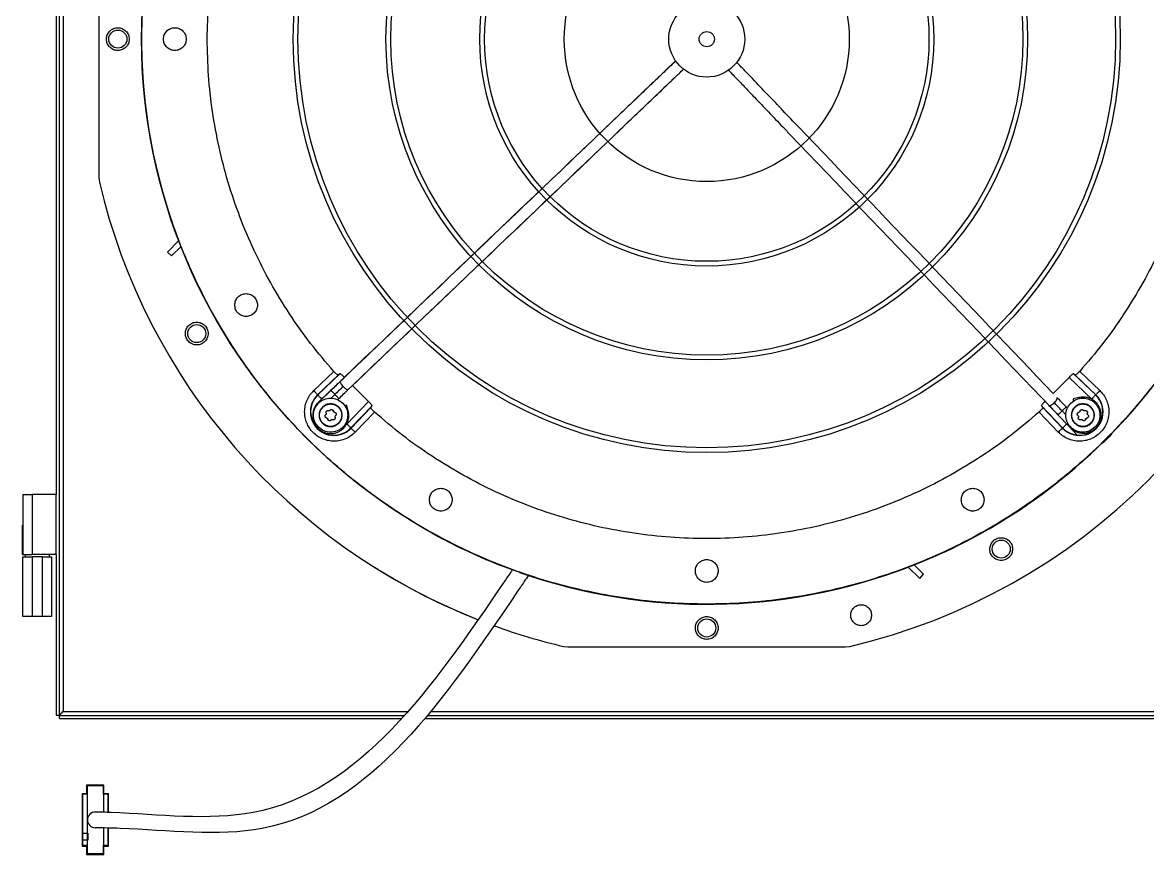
# Model space of a CAD drawing. Header units: inches. Extents: x 908 to 1218, y 494 to 690.
# Drawn here: x 1005.92 to 1029.23, y 545.7 to 562.95 of the extents above; entities that cross this region are included whole.
import ezdxf

# ---------------------------------------------------------------- set-up
doc = ezdxf.new("R2010")
doc.units = ezdxf.units.IN
doc.header["$MEASUREMENT"] = 0

msp = doc.modelspace()

# ---------------------------------------------------------------- linework, layer by layer
at = {"linetype": 'Continuous', "lineweight": 25}
for p, q in [((1006.6782, 575.9931), (1006.6782, 548.5912)), ((1006.7612, 575.9172), (1006.7612, 548.6672)), ((1006.6152, 572.9222), (1006.6152, 553.1622)), ((1007.5, 565.4786), (1007.4999, 562.601)), ((1007.4999, 562.601), (1007.5, 559.7234)), ((1007.5, 559.7234), (1007.5105, 559.6331)), ((1009.1562, 558.4236), (1008.9203, 558.1877)), ((1008.9203, 558.1877), (1009.0055, 558.1059)), ((1009.0055, 558.1059), (1009.2028, 558.3032)), ((1011.9529, 555.3154), (1012.3697, 555.7138)), ((1012.0345, 555.23), (1012.4606, 555.6373)), ((1012.4967, 555.6642), (1012.0384, 555.226)), ((1012.4967, 555.6642), (1012.4606, 555.6373)), ((1027.7363, 555.6373), (1027.7001, 555.6642)), ((1027.7001, 555.6642), (1028.1585, 555.226)), ((1027.7363, 555.6373), (1028.1624, 555.23)), ((1027.8272, 555.7138), (1028.244, 555.3154)), ((1012.5886, 555.5887), (1012.12, 555.1406)), ((1013.0861, 555.0912), (1012.7561, 555.4212)), ((1027.6082, 555.5887), (1027.2783, 555.2587)), ((1028.0769, 555.1406), (1027.6082, 555.5887)), ((1012.0384, 555.226), (1012.0345, 555.23)), ((1012.3104, 555.322), (1012.0455, 555.0689)), ((1012.392, 555.2366), (1012.3122, 555.1604)), ((1012.4485, 555.1273), (1012.4736, 555.1512)), ((1027.8116, 555.1717), (1027.6894, 555.1419)), ((1028.1624, 555.23), (1028.1585, 555.226)), ((1012.638, 554.6225), (1013.0861, 555.0912)), ((1012.6691, 554.8878), (1012.6393, 555.01)), ((1013.1616, 554.9993), (1012.7234, 554.5409)), ((1013.1347, 554.9632), (1012.7274, 554.5371)), ((1013.1347, 554.9632), (1013.1616, 554.9993)), ((1027.0353, 554.9993), (1027.0622, 554.9632)), ((1027.0353, 554.9993), (1027.4735, 554.5409)), ((1027.4695, 554.5371), (1027.0622, 554.9632)), ((1027.1108, 555.0912), (1027.5588, 554.6225)), ((1027.5722, 554.9511), (1027.5483, 554.9762)), ((1013.2112, 554.8723), (1012.8128, 554.4555)), ((1027.3841, 554.4555), (1026.9857, 554.8723)), ((1027.3775, 554.813), (1027.6306, 554.5481)), ((1027.5391, 554.8148), (1027.4629, 554.8946)), ((1012.7274, 554.5371), (1012.7234, 554.5409)), ((1027.4735, 554.5409), (1027.4695, 554.5371)), ((1005.9277, 553.1622), (1005.9277, 552.5276)), ((1005.9277, 553.1622), (1006.1152, 553.1622)), ((1006.6152, 553.1622), (1006.1152, 553.1622)), ((1006.1152, 553.1622), (1006.1152, 551.9222)), ((1006.6152, 551.9222), (1006.6152, 553.1622)), ((1005.9177, 551.9222), (1005.9177, 552.5276)), ((1005.9177, 552.5276), (1005.9277, 552.5276)), ((1005.9277, 552.5276), (1005.9277, 551.9222)), ((1005.9177, 551.9222), (1005.9277, 551.9222)), ((1005.9272, 550.6322), (1005.9272, 551.8722)), ((1005.9272, 551.8722), (1006.1147, 551.8722)), ((1005.9277, 551.9222), (1006.1152, 551.9222)), ((1005.9742, 551.9222), (1005.9742, 551.8722)), ((1006.1147, 551.8722), (1006.1147, 550.6322)), ((1006.3337, 551.8722), (1006.1147, 551.8722)), ((1006.6152, 551.9222), (1006.1152, 551.9222)), ((1006.3337, 550.6322), (1006.3337, 551.8722)), ((1006.3337, 551.8722), (1006.5212, 551.8722)), ((1006.4742, 551.8722), (1006.4742, 551.9222)), ((1006.5212, 551.8722), (1006.5212, 550.6322)), ((1006.6152, 551.9222), (1006.6152, 548.5912)), ((1024.2759, 551.6587), (1024.5117, 551.4229)), ((1024.5936, 551.5081), (1024.3962, 551.7054)), ((1024.5117, 551.4229), (1024.5936, 551.5081)), ((1006.1147, 550.6322), (1005.9272, 550.6322)), ((1006.3337, 550.6322), (1006.1147, 550.6322)), ((1006.5212, 550.6322), (1006.3337, 550.6322)), ((1017.1305, 550.0131), (1017.2209, 550.0026)), ((1017.2209, 550.0026), (1022.976, 550.0026)), ((1022.976, 550.0026), (1023.0664, 550.0131)), ((1006.7612, 548.6672), (1013.9088, 548.6672)), ((1014.3798, 548.6672), (1033.6152, 548.6672)), ((1006.6152, 548.5912), (1006.6782, 548.5912)), ((1006.6853, 548.5212), (1006.6853, 548.5842)), ((1006.6853, 548.5842), (1013.835, 548.5842)), ((1006.6853, 548.5212), (1013.7781, 548.5212)), ((1014.2577, 548.5212), (1033.6911, 548.5212)), ((1014.3108, 548.5842), (1033.6911, 548.5842)), ((1007.6067, 547.1357), (1007.2467, 547.1357)), ((1007.2467, 547.1357), (1007.2467, 546.9607)), ((1007.5967, 547.1357), (1007.2567, 547.1357)), ((1007.2567, 547.1357), (1007.2567, 546.9607)), ((1007.5967, 547.1257), (1007.2567, 547.1257)), ((1007.2567, 547.1257), (1007.2567, 546.9507)), ((1007.5967, 546.9607), (1007.5967, 547.1357)), ((1007.5967, 546.9507), (1007.5967, 547.1257)), ((1007.6067, 546.9607), (1007.6067, 547.1357)), ((1007.1517, 546.9607), (1007.1517, 545.8757)), ((1007.2467, 546.9607), (1007.1517, 546.9607)), ((1007.1617, 546.9607), (1007.1617, 546.1457)), ((1007.2567, 546.9607), (1007.1617, 546.9607)), ((1007.1617, 546.9507), (1007.1617, 545.8857)), ((1007.2567, 546.9507), (1007.1617, 546.9507)), ((1007.2567, 546.9507), (1007.2567, 545.8857)), ((1007.6917, 546.9607), (1007.5967, 546.9607)), ((1007.6917, 546.9507), (1007.5967, 546.9507)), ((1007.5967, 546.9507), (1007.5967, 546.5766)), ((1007.7017, 546.9607), (1007.6067, 546.9607)), ((1007.6917, 546.5733), (1007.6917, 546.9607)), ((1007.6917, 546.5733), (1007.6917, 546.9507)), ((1007.7017, 546.573), (1007.7017, 546.9607)), ((1007.6917, 546.7117), (1007.6917, 546.5733)), ((1007.1617, 546.1457), (1007.2717, 546.1457)), ((1007.2717, 546.1457), (1007.2717, 545.9957)), ((1007.5967, 546.252), (1007.5967, 545.8857)), ((1007.6917, 545.8957), (1007.6917, 546.2497)), ((1007.6917, 545.8857), (1007.6917, 546.2497)), ((1007.7017, 545.8757), (1007.7017, 546.2494)), ((1007.1517, 545.8757), (1007.2467, 545.8757)), ((1007.2717, 545.9957), (1007.1617, 545.9957)), ((1007.1617, 545.9957), (1007.1617, 545.8957)), ((1007.1617, 545.8957), (1007.2567, 545.8957)), ((1007.1617, 545.8857), (1007.2567, 545.8857)), ((1007.2467, 545.8757), (1007.2467, 545.7007)), ((1007.2567, 545.8957), (1007.2567, 545.7207)), ((1007.2567, 545.8857), (1007.2567, 545.7107)), ((1007.5967, 545.7207), (1007.5967, 545.8957)), ((1007.5967, 545.8957), (1007.6917, 545.8957)), ((1007.5967, 545.7107), (1007.5967, 545.8857)), ((1007.5967, 545.8857), (1007.6917, 545.8857)), ((1007.6067, 545.8757), (1007.7017, 545.8757)), ((1007.6067, 545.7007), (1007.6067, 545.8757)), ((1007.2467, 545.7007), (1007.6067, 545.7007)), ((1007.2567, 545.7207), (1007.5967, 545.7207)), ((1007.2567, 545.7107), (1007.5967, 545.7107))]:
    msp.add_line(p, q, dxfattribs=at)
at = {"linetype": 'Continuous', "lineweight": 25, "flags": 128}
for points in [[(1011.9529, 555.3154), (1011.9687, 555.2989), (1011.9838, 555.2831), (1011.9978, 555.2684), (1012.0101, 555.2555), (1012.0203, 555.2449), (1012.0279, 555.2369), (1012.0327, 555.2319), (1012.0345, 555.23)], [(1012.12, 555.1406), (1012.1042, 555.1571), (1012.0891, 555.173), (1012.0751, 555.1876), (1012.0628, 555.2005), (1012.0526, 555.2111), (1012.045, 555.2191), (1012.0402, 555.2241), (1012.0384, 555.226)], [(1028.1585, 555.226), (1028.1567, 555.2241), (1028.1519, 555.2191), (1028.1443, 555.2111), (1028.1341, 555.2005), (1028.1218, 555.1876), (1028.1078, 555.173), (1028.0927, 555.1571), (1028.0769, 555.1406)], [(1028.1624, 555.23), (1028.1642, 555.2319), (1028.169, 555.2369), (1028.1766, 555.2449), (1028.1868, 555.2555), (1028.1991, 555.2684), (1028.2131, 555.2831), (1028.2282, 555.2989), (1028.244, 555.3154)], [(1012.7234, 554.5409), (1012.7215, 554.5427), (1012.7165, 554.5476), (1012.7085, 554.5552), (1012.6979, 554.5653), (1012.685, 554.5776), (1012.6704, 554.5916), (1012.6545, 554.6068), (1012.638, 554.6225)], [(1012.7274, 554.5371), (1012.7293, 554.5353), (1012.7344, 554.5305), (1012.7423, 554.5229), (1012.753, 554.5127), (1012.7658, 554.5004), (1012.7805, 554.4864), (1012.7963, 554.4712), (1012.8128, 554.4555)], [(1027.3841, 554.4555), (1027.4006, 554.4712), (1027.4164, 554.4864), (1027.4311, 554.5004), (1027.4439, 554.5127), (1027.4546, 554.5229), (1027.4625, 554.5305), (1027.4676, 554.5353), (1027.4695, 554.5371)], [(1027.5588, 554.6225), (1027.5424, 554.6068), (1027.5265, 554.5916), (1027.5119, 554.5776), (1027.499, 554.5653), (1027.4884, 554.5552), (1027.4804, 554.5476), (1027.4754, 554.5427), (1027.4735, 554.5409)]]:
    msp.add_lwpolyline(points, dxfattribs=at)
at = {"linetype": 'Continuous', "lineweight": 25}
for centre, radius in [((1020.0984, 562.601), 11.7126), ((1020.0984, 562.601), 8.5704), ((1020.0984, 562.601), 8.472), ((1020.0984, 562.601), 6.6478), ((1020.0984, 562.601), 6.5493), ((1020.0984, 562.601), 4.7037), ((1020.0984, 562.601), 4.6053), ((1020.0984, 562.601), 0.7874), ((1007.8937, 562.601), 0.1875), ((1020.0984, 562.601), 0.1575), ((1020.0984, 562.601), 0.1575), ((1009.5288, 556.4987), 0.1875), ((1026.2008, 552.0314), 0.1875), ((1020.0984, 550.3963), 0.1875)]:
    msp.add_circle(centre, radius, dxfattribs=at)
msp.add_circle((1020.0984, 562.601), 2.9528)
for centre, radius, start, end in [((1020.0984, 562.601), 11.7147, 159.09994, 200.90006), ((1020.0984, 562.601), 12.9331, 193.26667, 248.51312), ((1020.0984, 562.601), 12.9331, 283.26667, 346.73333), ((1020.0984, 562.601), 11.7147, 201.53134, 215.54744), ((1020.0984, 562.601), 11.7147, 315.79736, 338.46866), ((1012.3732, 554.8758), 0.4901, 133.70945, 316.29055), ((1012.3732, 554.8758), 0.4845, 133.70945, 316.29055), ((1027.8237, 554.8758), 0.4901, 223.70945, 46.29055), ((1027.8237, 554.8758), 0.4845, 223.70945, 46.29055), ((1020.0984, 562.601), 11.7147, 291.53134, 314.20264), ((1020.0984, 562.601), 11.7147, 240.6662, 248.46866), ((1020.0984, 562.601), 12.9331, 237.30348, 248.51312), ((1020.0984, 562.601), 11.7147, 250.65335, 290.90006), ((1020.0984, 562.601), 12.9331, 250.083, 256.73333), ((1007.4267, 546.4182), 0.1631, 90, 270)]:
    msp.add_arc(centre, radius, start, end, dxfattribs=at)
for points, knots in [([(1008.3889, 562.601), (1008.3937, 562.8565), (1008.4034, 563.3674), (1008.4814, 564.1305), (1008.6055, 564.8871), (1008.7799, 565.6338), (1009.0024, 566.3676), (1009.2725, 567.0853), (1009.589, 567.7837), (1009.9505, 568.46), (1010.3554, 569.1111), (1010.802, 569.7344), (1011.2885, 570.3272), (1011.8126, 570.8868), (1012.3723, 571.411), (1012.965, 571.8975), (1013.5883, 572.3441), (1014.2395, 572.749), (1014.9158, 573.1105), (1015.6142, 573.4269), (1016.3319, 573.6971), (1017.0656, 573.9196), (1017.8124, 574.0938), (1018.569, 574.2187), (1019.3321, 574.2938), (1020.0984, 574.3189), (1020.8648, 574.2938), (1021.6279, 574.2187), (1022.3845, 574.0938), (1023.1313, 573.9196), (1023.865, 573.6971), (1024.5827, 573.4269), (1025.2811, 573.1105), (1025.9574, 572.749), (1026.6086, 572.3441), (1027.2318, 571.8975), (1027.8246, 571.411), (1028.3842, 570.8868), (1028.9084, 570.3272), (1029.3949, 569.7344), (1029.8415, 569.1111), (1030.2464, 568.46), (1030.6079, 567.7837), (1030.9244, 567.0853), (1031.1945, 566.3676), (1031.417, 565.6338), (1031.5913, 564.8871), (1031.7155, 564.1305), (1031.7935, 563.3674), (1031.8031, 562.8565), (1031.808, 562.601)], [0, 0, 0, 0, 0.0208333, 0.0416667, 0.0625, 0.0833333, 0.1041667, 0.125, 0.1458333, 0.1666667, 0.1875, 0.2083334, 0.2291667, 0.25, 0.2708334, 0.2916666, 0.3125, 0.3333333, 0.3541667, 0.375, 0.3958333, 0.4166666, 0.4375001, 0.4583333, 0.4791667, 0.5, 0.5208333, 0.5416667, 0.5625, 0.5833334, 0.6041667, 0.625, 0.6458334, 0.6666667, 0.6875, 0.7083334, 0.7291667, 0.75, 0.7708333, 0.7916667, 0.8125, 0.8333333, 0.8541667, 0.875, 0.8958333, 0.9166667, 0.9375, 0.9583333, 0.9791667, 1, 1, 1, 1]), ([(1009.7462, 562.601), (1009.7515, 562.8522), (1009.7621, 563.3546), (1009.8473, 564.1041), (1009.983, 564.8457), (1010.1732, 565.5753), (1010.4157, 566.2893), (1010.7097, 566.9836), (1011.0531, 567.655), (1011.4452, 568.2989), (1011.8802, 568.9152), (1012.2065, 569.2972), (1012.3697, 569.4883)], [0, 0, 0, 0, 0.1, 0.2, 0.3, 0.4000001, 0.5, 0.6000001, 0.7000001, 0.8000001, 0.9000001, 1, 1, 1, 1]), ([(1027.8272, 569.4883), (1027.9904, 569.2972), (1028.3167, 568.9152), (1028.7517, 568.2989), (1029.1438, 567.655), (1029.4872, 566.9836), (1029.7812, 566.2893), (1030.0237, 565.5753), (1030.2139, 564.8457), (1030.3495, 564.1041), (1030.4348, 563.3546), (1030.4454, 562.8522), (1030.4506, 562.601)], [0, 0, 0, 0, 0.1, 0.1999999, 0.3, 0.4, 0.5, 0.6, 0.7, 0.8, 0.9, 1, 1, 1, 1]), ([(1007.6575, 562.601), (1007.6611, 562.6321), (1007.6683, 562.6943), (1007.7235, 562.7732), (1007.8023, 562.8256), (1007.8956, 562.8434), (1007.9881, 562.8242), (1008.0652, 562.7717), (1008.1193, 562.6935), (1008.1264, 562.6319), (1008.1299, 562.601)], [0, 0, 0, 0, 0.1256859, 0.2513812, 0.3770978, 0.5028098, 0.627506, 0.7510932, 0.8750861, 1, 1, 1, 1]), ([(1008.8386, 562.601), (1008.8422, 562.6319), (1008.8493, 562.6938), (1008.9039, 562.7724), (1008.982, 562.825), (1009.0748, 562.8434), (1009.1677, 562.825), (1009.2458, 562.7724), (1009.3004, 562.6938), (1009.3075, 562.6319), (1009.311, 562.601)], [0, 0, 0, 0, 0.1249996, 0.2499977, 0.3749988, 0.4999982, 0.6249976, 0.7499988, 0.8750004, 1, 1, 1, 1]), ([(1008.1299, 562.601), (1008.1264, 562.5702), (1008.1193, 562.5086), (1008.0653, 562.4305), (1007.9881, 562.3778), (1007.8956, 562.3586), (1007.8023, 562.3764), (1007.7235, 562.4289), (1007.6683, 562.5078), (1007.6611, 562.5699), (1007.6575, 562.601)], [0, 0, 0, 0, 0.1248129, 0.2487723, 0.3724186, 0.4972333, 0.6229421, 0.7486449, 0.8743277, 1, 1, 1, 1]), ([(1031.808, 562.601), (1031.8031, 562.3456), (1031.7935, 561.8346), (1031.7155, 561.0715), (1031.5913, 560.315), (1031.417, 559.5682), (1031.1945, 558.8344), (1030.9244, 558.1168), (1030.6079, 557.4183), (1030.2464, 556.7421), (1029.8415, 556.0909), (1029.3949, 555.4676), (1028.9084, 554.8749), (1028.3842, 554.3152), (1027.8246, 553.7911), (1027.2318, 553.3046), (1026.6086, 552.858), (1025.9574, 552.453), (1025.2811, 552.0916), (1024.5827, 551.7751), (1023.865, 551.505), (1023.1313, 551.2824), (1022.3845, 551.1083), (1021.6279, 550.9834), (1020.8648, 550.9082), (1020.0984, 550.8831), (1019.3321, 550.9082), (1018.569, 550.9834), (1017.8124, 551.1083), (1017.0656, 551.2824), (1016.3319, 551.505), (1015.6142, 551.7751), (1014.9158, 552.0916), (1014.2395, 552.453), (1013.5883, 552.858), (1012.965, 553.3046), (1012.3723, 553.7911), (1011.8126, 554.3152), (1011.2885, 554.8749), (1010.802, 555.4676), (1010.3554, 556.0909), (1009.9505, 556.7421), (1009.589, 557.4183), (1009.2725, 558.1168), (1009.0024, 558.8344), (1008.7799, 559.5682), (1008.6055, 560.315), (1008.4814, 561.0715), (1008.4034, 561.8346), (1008.3937, 562.3456), (1008.3889, 562.601)], [0, 0, 0, 0, 0.0208333, 0.0416667, 0.0625, 0.0833333, 0.1041667, 0.125, 0.1458333, 0.1666667, 0.1875, 0.2083333, 0.2291667, 0.25, 0.2708333, 0.2916666, 0.3125, 0.3333333, 0.3541666, 0.375, 0.3958333, 0.4166666, 0.4375, 0.4583333, 0.4791667, 0.5, 0.5208333, 0.5416667, 0.5624999, 0.5833334, 0.6041667, 0.625, 0.6458333, 0.6666667, 0.6875, 0.7083334, 0.7291666, 0.75, 0.7708333, 0.7916666, 0.8125, 0.8333333, 0.8541667, 0.875, 0.8958333, 0.9166667, 0.9375, 0.9583333, 0.9791667, 1, 1, 1, 1]), ([(1009.311, 562.601), (1009.3075, 562.5701), (1009.3004, 562.5083), (1009.2458, 562.4297), (1009.1677, 562.3771), (1009.0748, 562.3587), (1008.982, 562.3771), (1008.9039, 562.4296), (1008.8493, 562.5083), (1008.8422, 562.5701), (1008.8386, 562.601)], [0, 0, 0, 0, 0.1249996, 0.2500012, 0.3750024, 0.5000018, 0.6250012, 0.7500023, 0.8750004, 1, 1, 1, 1]), ([(1012.3697, 555.7138), (1012.2065, 555.9048), (1011.8802, 556.2869), (1011.4452, 556.9032), (1011.0531, 557.5471), (1010.7097, 558.2184), (1010.4157, 558.9128), (1010.1732, 559.6267), (1009.983, 560.3564), (1009.8473, 561.098), (1009.7621, 561.8475), (1009.7515, 562.3499), (1009.7462, 562.601)], [0, 0, 0, 0, 0.0999999, 0.1999999, 0.2999999, 0.3999999, 0.5, 0.5999999, 0.7, 0.8, 0.9, 1, 1, 1, 1]), ([(1030.4506, 562.601), (1030.4454, 562.3499), (1030.4348, 561.8475), (1030.3495, 561.098), (1030.2139, 560.3564), (1030.0237, 559.6267), (1029.7812, 558.9128), (1029.4872, 558.2184), (1029.1438, 557.5471), (1028.7517, 556.9032), (1028.3167, 556.2869), (1027.9904, 555.9048), (1027.8272, 555.7138)], [0, 0, 0, 0, 0.10000001, 0.20000001, 0.30000005, 0.40000004, 0.49999999, 0.59999998, 0.70000005, 0.80000007, 0.90000005, 1, 1, 1, 1]), ([(1019.4589, 562.1533), (1019.4332, 562.1287), (1019.3754, 562.0734), (1019.2855, 561.9875), (1019.1891, 561.8955), (1019.0919, 561.8026), (1018.9935, 561.7085), (1018.8254, 561.5478), (1018.5872, 561.3202), (1018.3258, 561.0704), (1018.1663, 560.918), (1018.1098, 560.864), (1016.242, 559.0791), (1014.3743, 557.2942), (1012.5065, 555.5093)], [0, 0, 0, 0, 0.0571103, 0.1285494, 0.1996939, 0.2712092, 0.3445558, 0.4183871, 0.6450323, 0.874058, 1, 1, 1, 5.1585115, 5.1585115, 5.1585115, 5.1585115]), ([(1027.2783, 555.2587), (1025.5215, 557.0972), (1023.7646, 558.9356), (1022.0078, 560.774), (1021.8977, 560.8891), (1021.6827, 561.1141), (1021.3634, 561.4483), (1021.1274, 561.6953), (1020.9703, 561.8597), (1020.8918, 561.9418), (1020.8077, 562.0298), (1020.7497, 562.0904), (1020.7173, 562.1244)], [-4.0895412, -4.0895412, -4.0895412, -4.0895412, 0, 0, 0, 0.2561027, 0.5005159, 0.7422669, 0.8046364, 0.8654965, 0.9247061, 1, 1, 1, 1]), ([(1012.6698, 555.3387), (1014.5364, 557.1225), (1016.403, 558.9062), (1018.2696, 560.69), (1018.3853, 560.8006), (1018.6109, 561.0162), (1018.9457, 561.336), (1019.1927, 561.5721), (1019.3571, 561.7292), (1019.4392, 561.8077), (1019.5271, 561.8917), (1019.5875, 561.9494), (1019.6213, 561.9817)], [-4.1481599, -4.1481599, -4.1481599, -4.1481599, 0, 0, 0, 0.2572, 0.5013761, 0.7428914, 0.8052003, 0.8660018, 0.9251526, 1, 1, 1, 1]), ([(1020.5461, 561.9616), (1020.5707, 561.9359), (1020.626, 561.878), (1020.7119, 561.7881), (1020.804, 561.6917), (1020.8969, 561.5945), (1020.9909, 561.4961), (1021.1517, 561.328), (1021.3792, 561.0898), (1021.6294, 560.828), (1021.7821, 560.6682), (1021.8365, 560.6113), (1023.8172, 558.5386), (1025.7978, 556.466), (1027.7784, 554.3933)], [0, 0, 0, 0, 0.057144, 0.1285215, 0.1996015, 0.2710529, 0.3443346, 0.4181006, 0.6445454, 0.8733658, 1, 1, 1, 5.6105371, 5.6105371, 5.6105371, 5.6105371]), ([(1010.3155, 557.0892), (1010.319, 557.1201), (1010.3261, 557.182), (1010.3808, 557.2606), (1010.4588, 557.3131), (1010.5517, 557.3316), (1010.6446, 557.3131), (1010.7227, 557.2606), (1010.7773, 557.182), (1010.7844, 557.1201), (1010.7879, 557.0892)], [0, 0, 0, 0, 0.1250012, 0.2499993, 0.3750005, 0.5, 0.6249995, 0.7500007, 0.8749988, 1, 1, 1, 1]), ([(1010.7879, 557.0892), (1010.7844, 557.0583), (1010.7773, 556.9965), (1010.7227, 556.9178), (1010.6446, 556.8653), (1010.5517, 556.8469), (1010.4588, 556.8653), (1010.3808, 556.9178), (1010.3261, 556.9965), (1010.319, 557.0583), (1010.3155, 557.0892)], [0, 0, 0, 0, 0.1250012, 0.2499993, 0.3750005, 0.5, 0.6249995, 0.7500007, 0.8749988, 1, 1, 1, 1]), ([(1009.2926, 556.4987), (1009.2962, 556.5298), (1009.3034, 556.5921), (1009.3588, 556.6711), (1009.4377, 556.7233), (1009.5307, 556.741), (1009.6229, 556.722), (1009.7003, 556.6694), (1009.7545, 556.591), (1009.7615, 556.5294), (1009.7651, 556.4987)], [0, 0, 0, 0, 0.125878, 0.251774, 0.377674, 0.5027389, 0.6267421, 0.7509506, 0.8756059, 1, 1, 1, 1]), ([(1009.7651, 556.4987), (1009.7616, 556.4681), (1009.7547, 556.407), (1009.7011, 556.3288), (1009.6239, 556.2757), (1009.531, 556.2562), (1009.4374, 556.2741), (1009.3586, 556.3265), (1009.3034, 556.4054), (1009.2962, 556.4676), (1009.2926, 556.4987)], [0, 0, 0, 0, 0.1236686, 0.2469557, 0.3715513, 0.4972604, 0.6229559, 0.7486424, 0.8743185, 1, 1, 1, 1]), ([(1012.4606, 555.6373), (1012.4576, 555.6373), (1012.4518, 555.6373), (1012.4293, 555.654), (1012.4005, 555.6804), (1012.3798, 555.7028), (1012.3697, 555.7138)], [0, 0, 0, 0, 0.2527982, 0.503601, 0.7557663, 1, 1, 1, 1]), ([(1012.5886, 555.5887), (1012.5782, 555.5995), (1012.5571, 555.6215), (1012.528, 555.6475), (1012.5055, 555.6642), (1012.4997, 555.6642), (1012.4967, 555.6642)], [0, 0, 0, 0, 0.2447844, 0.4967505, 0.7473777, 1, 1, 1, 1]), ([(1027.7001, 555.6642), (1027.6972, 555.6642), (1027.6914, 555.6642), (1027.6688, 555.6475), (1027.6398, 555.6215), (1027.6187, 555.5995), (1027.6082, 555.5887)], [0, 0, 0, 0, 0.2526263, 0.5032483, 0.7552171, 1, 1, 1, 1]), ([(1027.8272, 555.7138), (1027.817, 555.7028), (1027.7963, 555.6804), (1027.7676, 555.654), (1027.7451, 555.6373), (1027.7392, 555.6373), (1027.7363, 555.6373)], [0, 0, 0, 0, 0.2442298, 0.4963999, 0.7472022, 1, 1, 1, 1]), ([(1012.5066, 555.5095), (1012.4745, 555.4788), (1012.4102, 555.4174), (1012.3437, 555.3538), (1012.3104, 555.322)], [0, 0, 0, 0, 0.5, 1, 1, 1, 1]), ([(1012.5626, 555.3996), (1012.5313, 555.3697), (1012.4753, 555.3162), (1012.4174, 555.2609), (1012.392, 555.2366)], [0, 0, 0, 0, 0.5598876, 1, 1, 1, 1]), ([(1012.5066, 555.5095), (1012.5045, 555.5048), (1012.5001, 555.4955), (1012.5113, 555.467), (1012.5325, 555.4333), (1012.5526, 555.4108), (1012.5626, 555.3996)], [0, 0, 0, 0, 0.2570505, 0.5141005, 0.7570469, 1, 1, 1, 1]), ([(1012.5626, 555.3996), (1012.5734, 555.3891), (1012.5949, 555.3681), (1012.6275, 555.3453), (1012.6556, 555.3329), (1012.6651, 555.3368), (1012.6698, 555.3387)], [0, 0, 0, 0, 0.24295077, 0.48590248, 0.74295602, 1, 1, 1, 1]), ([(1012.8128, 554.4555), (1012.784, 554.4285), (1012.7253, 554.3737), (1012.618, 554.3148), (1012.5005, 554.2767), (1012.3782, 554.2635), (1012.2582, 554.2746), (1012.1432, 554.3085), (1012.0358, 554.3647), (1011.9401, 554.4427), (1011.8622, 554.5384), (1011.8059, 554.6458), (1011.772, 554.7608), (1011.761, 554.8808), (1011.7741, 555.0031), (1011.8122, 555.1206), (1011.8712, 555.2279), (1011.926, 555.2866), (1011.9529, 555.3154)], [0, 0, 0, 0, 0.0609957, 0.1240612, 0.1879936, 0.2514903, 0.3132966, 0.373713, 0.4362136, 0.500001, 0.5637876, 0.6262873, 0.6867033, 0.7485102, 0.8120065, 0.8759402, 0.9390053, 1, 1, 1, 1]), ([(1012.053, 554.5556), (1012.024, 554.5922), (1011.9659, 554.6653), (1011.9405, 554.8066), (1011.9676, 554.9452), (1012.0465, 555.0632), (1012.1646, 555.1422), (1012.3031, 555.1692), (1012.4444, 555.1438), (1012.5176, 555.0857), (1012.5541, 555.0567)], [0, 0, 0, 0, 0.1250001, 0.2499999, 0.3749997, 0.4999998, 0.6249989, 0.7500002, 0.8749974, 1, 1, 1, 1]), ([(1012.3104, 555.322), (1012.3117, 555.3206), (1012.3143, 555.3179), (1012.3338, 555.2974), (1012.3608, 555.2692), (1012.3816, 555.2474), (1012.392, 555.2366)], [0, 0, 0, 0, 0.2570511, 0.5140969, 0.7570465, 1, 1, 1, 1]), ([(1012.392, 555.2366), (1012.4024, 555.2257), (1012.4231, 555.204), (1012.4501, 555.1757), (1012.4697, 555.1553), (1012.4723, 555.1525), (1012.4736, 555.1512)], [0, 0, 0, 0, 0.2429482, 0.4859096, 0.7429521, 1, 1, 1, 1]), ([(1012.4736, 555.1512), (1012.5069, 555.183), (1012.5734, 555.2466), (1012.6377, 555.308), (1012.6698, 555.3387)], [0, 0, 0, 0, 0.5, 1, 1, 1, 1]), ([(1027.2998, 555.0652), (1027.3104, 555.0759), (1027.3314, 555.0974), (1027.3542, 555.1301), (1027.3666, 555.1581), (1027.3627, 555.1676), (1027.3608, 555.1724)], [0, 0, 0, 0, 0.2429528, 0.4859034, 0.7429515, 1, 1, 1, 1]), ([(1027.5483, 554.9762), (1027.5165, 555.0094), (1027.4529, 555.076), (1027.3915, 555.1403), (1027.3608, 555.1724)], [0, 0, 0, 0, 0.5000023, 1, 1, 1, 1]), ([(1028.244, 555.3154), (1028.2709, 555.2866), (1028.3257, 555.2279), (1028.3847, 555.1206), (1028.4228, 555.0031), (1028.4359, 554.8808), (1028.4249, 554.7608), (1028.391, 554.6458), (1028.3347, 554.5384), (1028.2568, 554.4427), (1028.1611, 554.3647), (1028.0537, 554.3085), (1027.9387, 554.2746), (1027.8187, 554.2635), (1027.6964, 554.2767), (1027.5789, 554.3148), (1027.4716, 554.3737), (1027.4129, 554.4285), (1027.3841, 554.4555)], [0, 0, 0, 0, 0.06099541, 0.12406099, 0.18799425, 0.25149065, 0.31329752, 0.37371314, 0.43621329, 0.50000053, 0.56378692, 0.62628746, 0.68670259, 0.74851004, 0.81200664, 0.87593893, 0.93900436, 1, 1, 1, 1]), ([(1027.6291, 554.5497), (1027.6496, 554.5308), (1027.6885, 554.495), (1027.7554, 554.4608), (1027.818, 554.4414), (1027.8865, 554.4321), (1027.9597, 554.436), (1028.037, 554.4575), (1028.1065, 554.4933), (1028.1679, 554.5436), (1028.2175, 554.606), (1028.2529, 554.6775), (1028.2725, 554.7548), (1028.2754, 554.834), (1028.262, 554.9099), (1028.2393, 554.9676), (1028.2155, 555.0092), (1028.193, 555.0411), (1028.1624, 555.0757), (1028.1197, 555.1125), (1028.0627, 555.1472), (1027.9906, 555.1738), (1027.9036, 555.1869), (1027.8429, 555.1768), (1027.8109, 555.1715)], [0, 0, 0, 0, 0.0533833, 0.1009346, 0.142644, 0.1785074, 0.2332135, 0.281771, 0.3315183, 0.3821157, 0.4327467, 0.483378, 0.5340095, 0.5846408, 0.6342263, 0.6807567, 0.7028803, 0.7260412, 0.7554145, 0.7913133, 0.8337285, 0.8826552, 0.9380816, 1, 1, 1, 1]), ([(1027.6428, 555.0567), (1027.6793, 555.0857), (1027.7524, 555.1438), (1027.8938, 555.1692), (1028.0323, 555.1422), (1028.1504, 555.0632), (1028.2293, 554.9452), (1028.2564, 554.8066), (1028.2309, 554.6653), (1028.1729, 554.5922), (1028.1439, 554.5556)], [0, 0, 0, 0, 0.1249996, 0.2499994, 0.3749991, 0.5000005, 0.625, 0.7500003, 0.8750005, 1, 1, 1, 1]), ([(1027.6898, 555.1404), (1027.6897, 555.1408), (1027.6893, 555.1424), (1027.692, 555.1314), (1027.696, 555.115), (1027.6997, 555.0998), (1027.7008, 555.0954)], [0, 0, 0, 0, 0.1242208, 0.4894396, 0.8549734, 1, 1, 1, 1]), ([(1027.8109, 555.1715), (1027.8112, 555.1702), (1027.8118, 555.1679), (1027.8157, 555.1519), (1027.8173, 555.1454)], [0, 0, 0, 0, 0.5884596, 1, 1, 1, 1]), ([(1012.0471, 555.0704), (1012.0281, 555.0497), (1011.9921, 555.0106), (1011.9578, 554.9432), (1011.9385, 554.8802), (1011.9294, 554.8112), (1011.9337, 554.7377), (1011.9558, 554.66), (1011.9924, 554.5903), (1012.0436, 554.5291), (1012.1068, 554.4798), (1012.1792, 554.4449), (1012.2572, 554.4262), (1012.3369, 554.4245), (1012.4131, 554.4391), (1012.4708, 554.4629), (1012.5122, 554.4876), (1012.5438, 554.5107), (1012.5781, 554.5422), (1012.6142, 554.5858), (1012.648, 554.6439), (1012.6731, 554.717), (1012.6843, 554.8048), (1012.6727, 554.8656), (1012.6666, 554.8977)], [0, 0, 0, 0, 0.05338241, 0.10093118, 0.14264031, 0.1785036, 0.23320981, 0.28176535, 0.33151156, 0.38210651, 0.43273703, 0.4833659, 0.53399758, 0.58462543, 0.63421221, 0.68074243, 0.70286952, 0.72602802, 0.75539951, 0.79129817, 0.83371572, 0.88264519, 0.9380768, 1, 1, 1, 1]), ([(1012.0471, 555.0704), (1012.0476, 555.0699), (1012.0483, 555.0692), (1012.056, 555.0611), (1012.0574, 555.0596)], [0, 0, 0, 0, 0.8129903, 1, 1, 1, 1]), ([(1012.5541, 555.0567), (1012.5831, 555.0201), (1012.6412, 554.947), (1012.6667, 554.8057), (1012.6396, 554.6671), (1012.5606, 554.5491), (1012.4426, 554.4702), (1012.304, 554.4431), (1012.1627, 554.4685), (1012.0896, 554.5266), (1012.053, 554.5556)], [0, 0, 0, 0, 0.1249983, 0.2499986, 0.3749989, 0.4999972, 0.6250007, 0.7499983, 0.8750001, 1, 1, 1, 1]), ([(1012.1365, 554.9732), (1012.1172, 554.9488), (1012.0785, 554.9001), (1012.0615, 554.8058), (1012.0796, 554.7135), (1012.1322, 554.6348), (1012.2109, 554.5822), (1012.3033, 554.5641), (1012.3975, 554.5811), (1012.4462, 554.6198), (1012.4706, 554.6391)], [0, 0, 0, 0, 0.1250011, 0.2500005, 0.3749998, 0.5000009, 0.6250015, 0.7500005, 0.8749994, 1, 1, 1, 1]), ([(1012.4682, 554.6416), (1012.4441, 554.6225), (1012.3961, 554.5844), (1012.3033, 554.5676), (1012.2122, 554.5854), (1012.1347, 554.6373), (1012.0828, 554.7148), (1012.065, 554.8058), (1012.0818, 554.8987), (1012.1199, 554.9467), (1012.139, 554.9708)], [0, 0, 0, 0, 0.1250015, 0.2499996, 0.3749976, 0.4999991, 0.6250004, 0.7499996, 0.8749987, 1, 1, 1, 1]), ([(1012.4706, 554.6391), (1012.49, 554.6635), (1012.5287, 554.7122), (1012.5456, 554.8065), (1012.5276, 554.8988), (1012.475, 554.9775), (1012.3962, 555.0302), (1012.3039, 555.0482), (1012.2097, 555.0312), (1012.1609, 554.9925), (1012.1365, 554.9732)], [0, 0, 0, 0, 0.1249984, 0.2499987, 0.374999, 0.4999974, 0.6249989, 0.7499987, 0.8749985, 1, 1, 1, 1]), ([(1012.139, 554.9708), (1012.163, 554.9898), (1012.211, 555.028), (1012.3039, 555.0447), (1012.3949, 555.0269), (1012.4725, 554.975), (1012.5243, 554.8975), (1012.5421, 554.8065), (1012.5254, 554.7136), (1012.4872, 554.6656), (1012.4682, 554.6416)], [0, 0, 0, 0, 0.1250021, 0.2500007, 0.3749993, 0.5000014, 0.6249998, 0.7500007, 0.8750017, 1, 1, 1, 1]), ([(1012.2201, 554.8897), (1012.223, 554.8922), (1012.229, 554.8973), (1012.2402, 554.9011), (1012.2523, 554.9021), (1012.2599, 554.8997), (1012.264, 554.8984)], [0, 0, 0, 0, 0.2407888, 0.4908268, 0.7275231, 1, 1, 1, 1]), ([(1012.2917, 554.9059), (1012.2899, 554.9039), (1012.2865, 554.9002), (1012.2792, 554.8971), (1012.2714, 554.8961), (1012.2665, 554.8976), (1012.264, 554.8984)], [0, 0, 0, 0, 0.2560603, 0.5002091, 0.7439917, 1, 1, 1, 1]), ([(1012.2917, 554.9059), (1012.2946, 554.909), (1012.3, 554.9149), (1012.311, 554.9201), (1012.3225, 554.9222), (1012.3343, 554.9208), (1012.3452, 554.9161), (1012.3541, 554.9086), (1012.361, 554.8985), (1012.3627, 554.8907), (1012.3637, 554.8866)], [0, 0, 0, 0, 0.13619483, 0.25455583, 0.37956033, 0.49998042, 0.62037244, 0.74538966, 0.86372463, 1, 1, 1, 1]), ([(1012.6378, 555.0097), (1012.6382, 555.0098), (1012.6398, 555.0102), (1012.6289, 555.0075), (1012.6124, 555.0035), (1012.5972, 554.9998), (1012.5929, 554.9987)], [0, 0, 0, 0, 0.1242196, 0.4894403, 0.8549635, 1, 1, 1, 1]), ([(1013.1616, 554.9993), (1013.1616, 555.0022), (1013.1616, 555.0081), (1013.145, 555.0306), (1013.1189, 555.0596), (1013.0969, 555.0808), (1013.0861, 555.0912)], [0, 0, 0, 0, 0.2526231, 0.5032502, 0.755212, 1, 1, 1, 1]), ([(1013.2112, 554.8723), (1013.2002, 554.8824), (1013.1778, 554.9031), (1013.1514, 554.9319), (1013.1347, 554.9544), (1013.1347, 554.9602), (1013.1347, 554.9632)], [0, 0, 0, 0, 0.2442277, 0.4964054, 0.7472002, 1, 1, 1, 1]), ([(1027.0622, 554.9632), (1027.0622, 554.9602), (1027.0622, 554.9544), (1027.0454, 554.9319), (1027.0191, 554.9031), (1026.9967, 554.8824), (1026.9857, 554.8723)], [0, 0, 0, 0, 0.2528003, 0.5035956, 0.7557684, 1, 1, 1, 1]), ([(1027.1108, 555.0912), (1027.1, 555.0808), (1027.078, 555.0596), (1027.0519, 555.0306), (1027.0353, 555.0081), (1027.0353, 555.0022), (1027.0353, 554.9993)], [0, 0, 0, 0, 0.244784, 0.4967467, 0.7473724, 1, 1, 1, 1]), ([(1027.19, 555.0092), (1027.1947, 555.007), (1027.204, 555.0027), (1027.2325, 555.0139), (1027.2662, 555.0351), (1027.2886, 555.0552), (1027.2998, 555.0652)], [0, 0, 0, 0, 0.257047, 0.5140928, 0.757042, 1, 1, 1, 1]), ([(1027.19, 555.0092), (1027.2207, 554.9771), (1027.2821, 554.9128), (1027.3457, 554.8462), (1027.3775, 554.813)], [0, 0, 0, 0, 0.4999977, 1, 1, 1, 1]), ([(1027.4629, 554.8946), (1027.4319, 554.927), (1027.3766, 554.9849), (1027.3233, 555.0406), (1027.2998, 555.0652)], [0, 0, 0, 0, 0.5598977, 1, 1, 1, 1]), ([(1027.4629, 554.8946), (1027.4738, 554.9049), (1027.4955, 554.9257), (1027.5237, 554.9527), (1027.5442, 554.9723), (1027.5469, 554.9749), (1027.5483, 554.9762)], [0, 0, 0, 0, 0.2429501, 0.4859003, 0.7429501, 1, 1, 1, 1]), ([(1028.1439, 554.5556), (1028.1073, 554.5266), (1028.0342, 554.4685), (1027.8929, 554.4431), (1027.7543, 554.4702), (1027.6363, 554.5491), (1027.5573, 554.6671), (1027.5302, 554.8057), (1027.5557, 554.947), (1027.6137, 555.0201), (1027.6428, 555.0567)], [0, 0, 0, 0, 0.1250013, 0.2500006, 0.375, 0.4999995, 0.6249998, 0.7499998, 0.8749997, 1, 1, 1, 1]), ([(1028.0604, 554.9732), (1028.036, 554.9925), (1027.9872, 555.0312), (1027.893, 555.0482), (1027.8006, 555.0302), (1027.7219, 554.9775), (1027.6693, 554.8988), (1027.6513, 554.8065), (1027.6682, 554.7122), (1027.7069, 554.6635), (1027.7263, 554.6391)], [0, 0, 0, 0, 0.125001, 0.2500002, 0.3749994, 0.4999978, 0.6249992, 0.7499989, 0.8749986, 1, 1, 1, 1]), ([(1027.7287, 554.6416), (1027.7097, 554.6656), (1027.6715, 554.7136), (1027.6548, 554.8065), (1027.6726, 554.8975), (1027.7244, 554.975), (1027.802, 555.0269), (1027.893, 555.0447), (1027.9859, 555.028), (1028.0339, 554.9898), (1028.0579, 554.9708)], [0, 0, 0, 0, 0.12499842, 0.24999885, 0.37499928, 0.49999769, 0.62499992, 0.7499986, 0.87500046, 1, 1, 1, 1]), ([(1027.7263, 554.6391), (1027.7507, 554.6198), (1027.7994, 554.5811), (1027.8936, 554.5641), (1027.986, 554.5822), (1028.0647, 554.6348), (1028.1173, 554.7135), (1028.1354, 554.8058), (1028.1184, 554.9001), (1028.0797, 554.9488), (1028.0604, 554.9732)], [0, 0, 0, 0, 0.1249986, 0.2499981, 0.3749977, 0.4999989, 0.6249988, 0.7499995, 0.8750001, 1, 1, 1, 1]), ([(1028.0579, 554.9708), (1028.077, 554.9467), (1028.1151, 554.8987), (1028.1319, 554.8058), (1028.1141, 554.7148), (1028.0622, 554.6373), (1027.9846, 554.5854), (1027.8936, 554.5676), (1027.8008, 554.5844), (1027.7527, 554.6225), (1027.7287, 554.6416)], [0, 0, 0, 0, 0.1249998, 0.2499997, 0.3749997, 0.4999995, 0.6249986, 0.75, 0.8749982, 1, 1, 1, 1]), ([(1027.8332, 554.8866), (1027.8342, 554.8907), (1027.8359, 554.8985), (1027.8428, 554.9086), (1027.8517, 554.9161), (1027.8626, 554.9208), (1027.8744, 554.9222), (1027.8859, 554.9201), (1027.8968, 554.9149), (1027.9023, 554.909), (1027.9052, 554.9059)], [0, 0, 0, 0, 0.1362521, 0.2546056, 0.3795981, 0.500013, 0.6204075, 0.7454339, 0.8637686, 1, 1, 1, 1]), ([(1027.9329, 554.8984), (1027.9304, 554.8976), (1027.9255, 554.8961), (1027.9177, 554.8971), (1027.9104, 554.9002), (1027.9069, 554.9039), (1027.9052, 554.9059)], [0, 0, 0, 0, 0.2559443, 0.4998938, 0.7439118, 1, 1, 1, 1]), ([(1027.9329, 554.8984), (1027.937, 554.8997), (1027.9446, 554.9021), (1027.9567, 554.9011), (1027.9679, 554.8973), (1027.9739, 554.8922), (1027.9768, 554.8897)], [0, 0, 0, 0, 0.2724774, 0.5091791, 0.7592108, 1, 1, 1, 1]), ([(1012.2231, 554.7461), (1012.219, 554.747), (1012.2112, 554.7488), (1012.2011, 554.7556), (1012.1936, 554.7646), (1012.1889, 554.7754), (1012.1875, 554.7872), (1012.1896, 554.7987), (1012.1949, 554.8097), (1012.2007, 554.8151), (1012.2039, 554.818)], [0, 0, 0, 0, 0.1362151, 0.2545996, 0.3795809, 0.5000114, 0.6204051, 0.7454339, 0.8637512, 1, 1, 1, 1]), ([(1012.2113, 554.8458), (1012.2121, 554.8433), (1012.2136, 554.8384), (1012.2127, 554.8306), (1012.2096, 554.8233), (1012.2058, 554.8198), (1012.2039, 554.818)], [0, 0, 0, 0, 0.2539555, 0.496823, 0.7441343, 1, 1, 1, 1]), ([(1012.2113, 554.8458), (1012.21, 554.8498), (1012.2077, 554.8575), (1012.2086, 554.8696), (1012.2124, 554.8807), (1012.2175, 554.8867), (1012.2201, 554.8897)], [0, 0, 0, 0, 0.272448, 0.5091114, 0.7591378, 1, 1, 1, 1]), ([(1012.2231, 554.7461), (1012.2257, 554.7455), (1012.2307, 554.7443), (1012.237, 554.7396), (1012.2417, 554.7333), (1012.2429, 554.7283), (1012.2435, 554.7257)], [0, 0, 0, 0, 0.2561163, 0.5000528, 0.7439561, 1, 1, 1, 1]), ([(1012.3154, 554.7065), (1012.3125, 554.7033), (1012.3071, 554.6975), (1012.2961, 554.6922), (1012.2846, 554.6901), (1012.2729, 554.6915), (1012.262, 554.6962), (1012.253, 554.7037), (1012.2462, 554.7138), (1012.2444, 554.7216), (1012.2435, 554.7257)], [0, 0, 0, 0, 0.13622543, 0.25454309, 0.37954754, 0.49996757, 0.62035954, 0.7453767, 0.86373837, 1, 1, 1, 1]), ([(1012.3154, 554.7065), (1012.3172, 554.7084), (1012.3207, 554.7121), (1012.3279, 554.7152), (1012.3358, 554.7162), (1012.3407, 554.7147), (1012.3432, 554.7139)], [0, 0, 0, 0, 0.2560665, 0.5000716, 0.7439981, 1, 1, 1, 1]), ([(1012.3871, 554.7226), (1012.3841, 554.7201), (1012.3781, 554.715), (1012.367, 554.7112), (1012.3549, 554.7102), (1012.3473, 554.7126), (1012.3432, 554.7139)], [0, 0, 0, 0, 0.2407824, 0.4908187, 0.7275167, 1, 1, 1, 1]), ([(1012.384, 554.8663), (1012.3814, 554.8668), (1012.3764, 554.868), (1012.3701, 554.8727), (1012.3654, 554.879), (1012.3643, 554.884), (1012.3637, 554.8866)], [0, 0, 0, 0, 0.25599232, 0.49996219, 0.74397617, 1, 1, 1, 1]), ([(1012.384, 554.8663), (1012.3882, 554.8653), (1012.3959, 554.8636), (1012.406, 554.8567), (1012.4135, 554.8477), (1012.4182, 554.8368), (1012.4196, 554.8251), (1012.4175, 554.8135), (1012.4122, 554.8026), (1012.4063, 554.7972), (1012.4033, 554.7943)], [0, 0, 0, 0, 0.1362569, 0.2546379, 0.3796155, 0.5000287, 0.6215398, 0.7440116, 0.8665017, 1, 1, 1, 1]), ([(1012.3958, 554.7666), (1012.3971, 554.7626), (1012.3995, 554.7549), (1012.3985, 554.7427), (1012.3946, 554.7315), (1012.3895, 554.7255), (1012.3871, 554.7226)], [0, 0, 0, 0, 0.2633485, 0.5151583, 0.7637069, 1, 1, 1, 1]), ([(1012.3958, 554.7666), (1012.3951, 554.7691), (1012.3936, 554.774), (1012.3945, 554.7818), (1012.3976, 554.789), (1012.4013, 554.7925), (1012.4033, 554.7943)], [0, 0, 0, 0, 0.2559338, 0.4998663, 0.7438712, 1, 1, 1, 1]), ([(1012.6689, 554.8886), (1012.6675, 554.8882), (1012.6653, 554.8877), (1012.6493, 554.8838), (1012.6428, 554.8822)], [0, 0, 0, 0, 0.5873208, 1, 1, 1, 1]), ([(1026.9857, 554.8723), (1026.7947, 554.7091), (1026.4126, 554.3828), (1025.7963, 553.9478), (1025.1524, 553.5557), (1024.4811, 553.2122), (1023.7867, 552.9183), (1023.0728, 552.6758), (1022.3431, 552.4857), (1021.6015, 552.3493), (1020.852, 552.2671), (1020.0984, 552.2397), (1019.3449, 552.2671), (1018.5954, 552.3493), (1017.8538, 552.4857), (1017.1241, 552.6758), (1016.4102, 552.9183), (1015.7158, 553.2122), (1015.0445, 553.5557), (1014.4006, 553.9478), (1013.7843, 554.3828), (1013.4022, 554.7091), (1013.2112, 554.8723)], [0, 0, 0, 0, 0.05000005, 0.10000004, 0.15000001, 0.19999991, 0.24999998, 0.30000002, 0.35, 0.4000001, 0.45000005, 0.50000015, 0.54999993, 0.59999988, 0.64999998, 0.69999996, 0.75000001, 0.80000007, 0.85000011, 0.90000008, 0.95000007, 1, 1, 1, 1]), ([(1027.3775, 554.813), (1027.3789, 554.8143), (1027.3816, 554.8169), (1027.4021, 554.8364), (1027.4303, 554.8634), (1027.452, 554.8842), (1027.4629, 554.8946)], [0, 0, 0, 0, 0.2570494, 0.5140947, 0.7570503, 1, 1, 1, 1]), ([(1027.7936, 554.7943), (1027.7905, 554.7972), (1027.7846, 554.8026), (1027.7794, 554.8136), (1027.7773, 554.8251), (1027.7787, 554.8369), (1027.7834, 554.8477), (1027.7909, 554.8567), (1027.8009, 554.8636), (1027.8087, 554.8653), (1027.8129, 554.8663)], [0, 0, 0, 0, 0.1362216, 0.2545532, 0.379562, 0.4999749, 0.6203673, 0.7453763, 0.8637368, 1, 1, 1, 1]), ([(1027.7936, 554.7943), (1027.7955, 554.7925), (1027.7993, 554.789), (1027.8024, 554.7818), (1027.8033, 554.7739), (1027.8018, 554.769), (1027.8011, 554.7666)], [0, 0, 0, 0, 0.2560531, 0.5000945, 0.7459767, 1, 1, 1, 1]), ([(1027.8098, 554.7226), (1027.8073, 554.7256), (1027.8022, 554.7316), (1027.7984, 554.7427), (1027.7974, 554.7548), (1027.7998, 554.7625), (1027.8011, 554.7666)], [0, 0, 0, 0, 0.24081303, 0.4908788, 0.72751784, 1, 1, 1, 1]), ([(1027.8537, 554.7139), (1027.8496, 554.7126), (1027.842, 554.7102), (1027.8299, 554.7112), (1027.8188, 554.715), (1027.8128, 554.7201), (1027.8098, 554.7226)], [0, 0, 0, 0, 0.2724315, 0.5091287, 0.7591637, 1, 1, 1, 1]), ([(1027.8332, 554.8866), (1027.8326, 554.884), (1027.8315, 554.879), (1027.8268, 554.8727), (1027.8204, 554.868), (1027.8155, 554.8668), (1027.8129, 554.8663)], [0, 0, 0, 0, 0.2560163, 0.5000058, 0.7439427, 1, 1, 1, 1]), ([(1027.8537, 554.7139), (1027.8562, 554.7147), (1027.8611, 554.7162), (1027.869, 554.7152), (1027.8762, 554.7121), (1027.8797, 554.7084), (1027.8815, 554.7065)], [0, 0, 0, 0, 0.2560002, 0.499859, 0.7438613, 1, 1, 1, 1]), ([(1027.9534, 554.7257), (1027.9525, 554.7216), (1027.9507, 554.7138), (1027.9438, 554.7037), (1027.9349, 554.6962), (1027.924, 554.6915), (1027.9123, 554.6901), (1027.9008, 554.6922), (1027.8898, 554.6975), (1027.8844, 554.7033), (1027.8815, 554.7065)], [0, 0, 0, 0, 0.1362477, 0.2546166, 0.3796113, 0.5000308, 0.6204266, 0.7454552, 0.8637703, 1, 1, 1, 1]), ([(1027.9534, 554.7257), (1027.954, 554.7283), (1027.9552, 554.7333), (1027.9599, 554.7396), (1027.9662, 554.7443), (1027.9712, 554.7455), (1027.9737, 554.7461)], [0, 0, 0, 0, 0.2560174, 0.4999927, 0.7439416, 1, 1, 1, 1]), ([(1027.993, 554.818), (1027.9961, 554.8152), (1028.002, 554.8097), (1028.0073, 554.7988), (1028.0093, 554.7872), (1028.008, 554.7755), (1028.0033, 554.7647), (1027.9959, 554.7558), (1027.9859, 554.7488), (1027.978, 554.747), (1027.9737, 554.7461)], [0, 0, 0, 0, 0.133503, 0.2559895, 0.3784693, 0.4992582, 0.6215441, 0.7395314, 0.8618668, 1, 1, 1, 1]), ([(1027.9768, 554.8897), (1027.9793, 554.8867), (1027.9844, 554.8807), (1027.9883, 554.8694), (1027.9892, 554.8573), (1027.9868, 554.8497), (1027.9856, 554.8458)], [0, 0, 0, 0, 0.2407852, 0.4907939, 0.7366133, 1, 1, 1, 1]), ([(1027.993, 554.818), (1027.9911, 554.8198), (1027.9873, 554.8233), (1027.9842, 554.8305), (1027.9833, 554.8383), (1027.9848, 554.8432), (1027.9856, 554.8458)], [0, 0, 0, 0, 0.256057, 0.5001021, 0.7440004, 1, 1, 1, 1]), ([(1027.6291, 554.5497), (1027.6296, 554.5502), (1027.6303, 554.5509), (1027.6383, 554.5586), (1027.6398, 554.56)], [0, 0, 0, 0, 0.81299953, 1, 1, 1, 1]), ([(1028.4965, 554.4336), (1028.4639, 554.3892), (1028.3988, 554.3006), (1028.3102, 554.2355), (1028.2659, 554.203)], [0, 0, 0, 0, 0.5000006, 1, 1, 1, 1]), ([(1014.3504, 553.0543), (1014.354, 553.0852), (1014.3611, 553.147), (1014.4157, 553.2257), (1014.4938, 553.2782), (1014.5866, 553.2967), (1014.6795, 553.2782), (1014.7576, 553.2257), (1014.8122, 553.147), (1014.8193, 553.0852), (1014.8229, 553.0543)], [0, 0, 0, 0, 0.1249998, 0.2499977, 0.3749988, 0.4999982, 0.6249977, 0.7499987, 0.8750002, 1, 1, 1, 1]), ([(1025.374, 553.0543), (1025.3776, 553.0852), (1025.3847, 553.147), (1025.4393, 553.2257), (1025.5174, 553.2782), (1025.6103, 553.2967), (1025.7031, 553.2782), (1025.7812, 553.2257), (1025.8358, 553.147), (1025.8429, 553.0852), (1025.8465, 553.0543)], [0, 0, 0, 0, 0.1249998, 0.2499995, 0.3750005, 0.5, 0.6249995, 0.7500005, 0.8750002, 1, 1, 1, 1]), ([(1014.8229, 553.0543), (1014.8193, 553.0234), (1014.8122, 552.9615), (1014.7576, 552.8829), (1014.6795, 552.8304), (1014.5866, 552.8119), (1014.4938, 552.8304), (1014.4157, 552.8829), (1014.3611, 552.9615), (1014.354, 553.0234), (1014.3504, 553.0543)], [0, 0, 0, 0, 0.12499912, 0.25000073, 0.37500233, 0.50000177, 0.6250012, 0.75000281, 0.87500088, 1, 1, 1, 1]), ([(1025.8465, 553.0543), (1025.8429, 553.0234), (1025.8358, 552.9615), (1025.7812, 552.8829), (1025.7031, 552.8304), (1025.6103, 552.8119), (1025.5174, 552.8304), (1025.4393, 552.8829), (1025.3847, 552.9615), (1025.3776, 553.0234), (1025.374, 553.0543)], [0, 0, 0, 0, 0.1249991, 0.249999, 0.3750006, 0.5, 0.6249994, 0.750001, 0.8750009, 1, 1, 1, 1]), ([(1025.9646, 552.0314), (1025.9681, 552.0622), (1025.9752, 552.1238), (1026.0293, 552.2022), (1026.1068, 552.2548), (1026.1991, 552.2737), (1026.2919, 552.2561), (1026.3706, 552.2041), (1026.4262, 552.1251), (1026.4334, 552.0627), (1026.437, 552.0314)], [0, 0, 0, 0, 0.1245787, 0.2488747, 0.3733756, 0.4977489, 0.6221025, 0.7475163, 0.873759, 1, 1, 1, 1]), ([(1026.437, 552.0314), (1026.4334, 552.0004), (1026.4263, 551.9383), (1026.3713, 551.8595), (1026.2927, 551.807), (1026.1993, 551.789), (1026.1062, 551.8082), (1026.0285, 551.8614), (1025.9749, 551.94), (1025.968, 552.0011), (1025.9646, 552.0314)], [0, 0, 0, 0, 0.1254908, 0.2509653, 0.3764325, 0.5019057, 0.6273876, 0.7528822, 0.8772354, 1, 1, 1, 1]), ([(1019.8622, 551.5774), (1019.8658, 551.6083), (1019.8729, 551.6702), (1019.9275, 551.7488), (1020.0056, 551.8013), (1020.0984, 551.8198), (1020.1913, 551.8013), (1020.2694, 551.7488), (1020.324, 551.6702), (1020.3311, 551.6083), (1020.3347, 551.5774)], [0, 0, 0, 0, 0.1249991, 0.2500007, 0.3749975, 0.4999969, 0.6250025, 0.7499993, 0.8750009, 1, 1, 1, 1]), ([(1016.4021, 551.4848), (1016.3738, 551.443), (1016.3455, 551.4013), (1016.3172, 551.3596), (1016.3172, 551.3596), (1016.3172, 551.3596), (1016.3172, 551.3596), (1016.2926, 551.3232), (1016.268, 551.2869), (1016.2434, 551.2506), (1016.2267, 551.226), (1016.21, 551.2014), (1016.1934, 551.1767), (1014.6646, 548.9204), (1012.5146, 545.747), (1008.7587, 546.2232), (1007.5942, 546.2527), (1007.4222, 546.2551)], [-0.3298403, -0.3298403, -0.3298403, -0.3298403, -0.195731, -0.195731, -0.195731, -0.195731, -0.195731, -0.195731, -0.079089, -0.079089, -0.079089, 0, 0, 0, 7.2472697, 10.1929424, 10.7060179, 10.7060179, 10.7060179, 10.7060179]), ([(1016.0689, 551.6034), (1016.0418, 551.5633), (1016.0146, 551.5232), (1015.9874, 551.4831), (1015.9631, 551.4472), (1015.9388, 551.4113), (1015.9144, 551.3755), (1015.9135, 551.3741), (1015.9125, 551.3727), (1015.9116, 551.3713), (1014.4131, 549.1607), (1012.2736, 546.0832), (1008.6363, 546.5444), (1007.5343, 546.5788), (1007.4267, 546.5813)], [-0.1037755, -0.1037755, -0.1037755, -0.1037755, 0.0250348, 0.0250348, 0.0250348, 0.1403463, 0.1403463, 0.1403463, 0.1448443, 0.1448443, 0.1448443, 7.2472697, 10.1929424, 10.5128293, 10.5128293, 10.5128293, 10.5128293]), ([(1020.3347, 551.5774), (1020.3311, 551.5465), (1020.324, 551.4847), (1020.2694, 551.406), (1020.1913, 551.3535), (1020.0984, 551.335), (1020.0056, 551.3535), (1019.9275, 551.406), (1019.8729, 551.4847), (1019.8658, 551.5465), (1019.8622, 551.5774)], [0, 0, 0, 0, 0.1249993, 0.250001, 0.374997, 0.5000031, 0.625003, 0.749999, 0.8750007, 1, 1, 1, 1]), ([(1023.0815, 550.6601), (1023.0848, 550.6885), (1023.0913, 550.7452), (1023.1413, 550.8171), (1023.2125, 550.8651), (1023.2972, 550.8822), (1023.3821, 550.8657), (1023.4539, 550.818), (1023.5046, 550.7458), (1023.5112, 550.6887), (1023.5146, 550.6601)], [0, 0, 0, 0, 0.1255135, 0.2499867, 0.3743935, 0.4988922, 0.6232597, 0.7479394, 0.8738314, 1, 1, 1, 1]), ([(1019.8622, 550.3963), (1019.8658, 550.4275), (1019.8731, 550.4897), (1019.9281, 550.5682), (1020.0061, 550.6204), (1020.0984, 550.6386), (1020.1908, 550.6204), (1020.2688, 550.5682), (1020.3238, 550.4897), (1020.331, 550.4275), (1020.3347, 550.3963)], [0, 0, 0, 0, 0.1262511, 0.2513295, 0.3756274, 0.4999969, 0.6243726, 0.7486705, 0.8737489, 1, 1, 1, 1]), ([(1023.5146, 550.6601), (1023.5113, 550.6317), (1023.5048, 550.5749), (1023.4545, 550.5027), (1023.3827, 550.4546), (1023.2973, 550.4379), (1023.2121, 550.4551), (1023.1406, 550.5036), (1023.0911, 550.5757), (1023.0847, 550.6321), (1023.0815, 550.6601)], [0, 0, 0, 0, 0.1252412, 0.2504823, 0.3757092, 0.5009322, 0.6261603, 0.7514072, 0.8764868, 1, 1, 1, 1]), ([(1020.3347, 550.3963), (1020.3311, 550.3655), (1020.3241, 550.3038), (1020.2696, 550.2251), (1020.1914, 550.1724), (1020.0984, 550.1539), (1020.0055, 550.1724), (1019.9273, 550.2251), (1019.8728, 550.3038), (1019.8657, 550.3655), (1019.8622, 550.3963)], [0, 0, 0, 0, 0.1245351, 0.2497058, 0.3748572, 0.5000031, 0.6251428, 0.7502942, 0.8754649, 1, 1, 1, 1]), ([(1006.7612, 548.6672), (1006.749, 548.6555), (1006.7291, 548.6365), (1006.708, 548.6151), (1006.6951, 548.6045), (1006.6864, 548.5986), (1006.6796, 548.5939), (1006.6787, 548.5921), (1006.6782, 548.5912)], [0, 0, 0, 0, 0.3258872, 0.532605, 0.6334719, 0.7438525, 0.8655852, 1, 1, 1, 1]), ([(1006.6853, 548.5842), (1006.6859, 548.5849), (1006.6871, 548.5863), (1006.6946, 548.5968), (1006.709, 548.6138), (1006.7324, 548.6375), (1006.7514, 548.657), (1006.7612, 548.6672)], [0, 0, 0, 0, 0.1567996, 0.3135501, 0.4731286, 0.7271257, 1, 1, 1, 1])]:
    msp.add_open_spline(points, degree=3, knots=knots, dxfattribs=at)
for points in [[(1019.4537, 562.149), (1017.1647, 559.9629), (1014.8756, 557.7769), (1012.5866, 555.5908)], [(1012.7563, 555.421), (1015.0433, 557.6066), (1017.3303, 559.7922), (1019.6173, 561.9778)]]:
    msp.add_open_spline(points, degree=3, dxfattribs=at)

doc.saveas('drawing.dxf')
